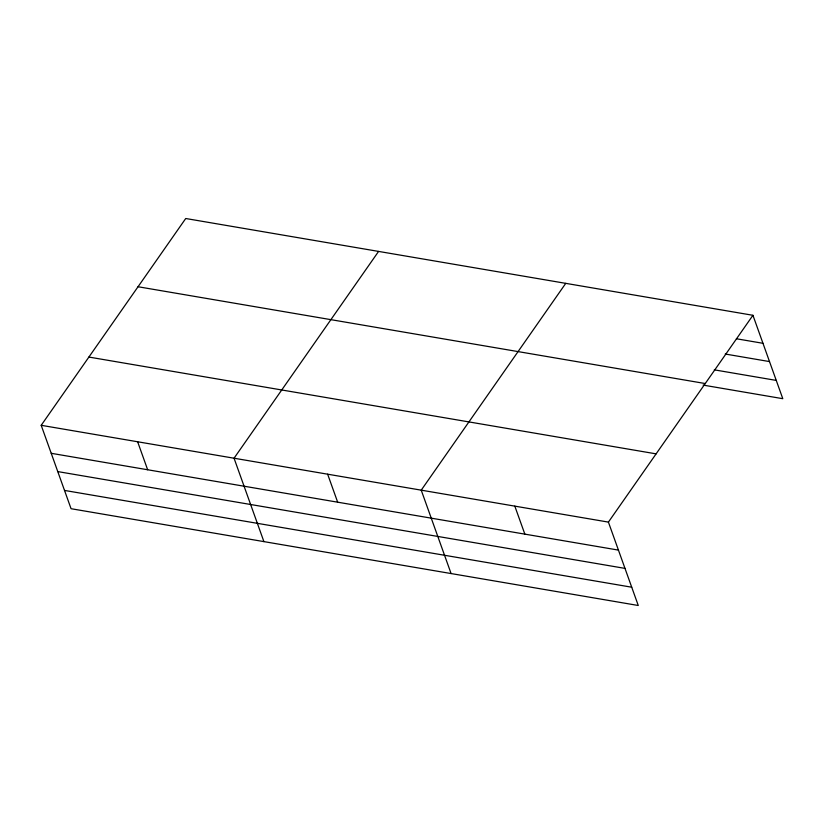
<?xml version="1.0" encoding="UTF-8"?>
<svg xmlns="http://www.w3.org/2000/svg" width="824" height="824" viewBox="0 0 824 824"><rect width="100%" height="100%" fill="white"/><g stroke="black" fill="none" stroke-linecap="round" stroke-linejoin="round"><path stroke-width="1.24" d="M752.94 315.293L608.411 522.107L638.27 605.496L71.06 508.707L41.2 425.308L185.73 218.504L752.94 315.293L782.8 398.692L703.119 385.096M378.587 251.413L234.047 458.216L263.907 541.615M565.758 283.353L421.229 490.156L451.089 573.556M736.409 338.767L762.962 343.299M725.244 354.021L769.513 361.582M714.284 369.842L776.249 380.41M138.041 286.742L705.241 383.541M88.899 357.06L656.1 453.859M41.2 425.308L608.411 522.107M51.222 453.303L618.433 550.102M57.773 471.586L624.973 568.385M64.519 490.424L631.72 587.213M514.815 506.132L524.847 534.127M327.643 474.191L337.665 502.187M137.629 441.757L147.65 469.762"/></g></svg>
